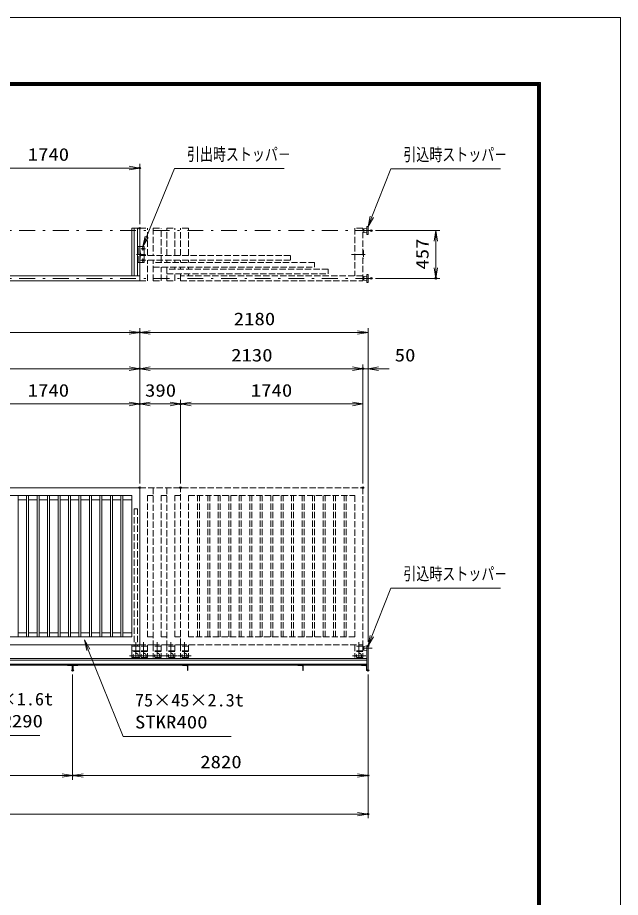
# Model space of a CAD drawing. Units: millimetres at full size. Extents: x -11880 to 11880, y -8399 to 8401.
# Drawn here: x 6126 to 11880, y 1 to 8401 of the extents above; entities that cross this region are included whole.
import ezdxf
from ezdxf.enums import TextEntityAlignment as Align

# ---------------------------------------------------------------- set-up
doc = ezdxf.new("R2010")
doc.units = ezdxf.units.MM
doc.header["$LTSCALE"] = 30
doc.header["$PDMODE"] = 32
doc.header["$PDSIZE"] = 15
for name, pattern in [('USER1', [10.7, 5, -2.5, 0.7, -2.5]), ('USER2', [2.7, 2, -0.7]), ('USER3', [200, 100, -20, 20, -20, 20, -20])]:
    doc.linetypes.add(name, pattern=pattern)
for name, color, linetype, lineweight in [('0-0_D-TTL', 7, 'Continuous', 18), ('0-1_軸線', 6, 'USER1', 18), ('0-2_01', 4, 'Continuous', 18), ('0-3_外形線', 7, 'Continuous', 18), ('0-4_隠れ線', 4, 'USER2', 18), ('0-5_0', 7, 'Continuous', 18), ('0-9_寸法線', 3, 'Continuous', 18)]:
    doc.layers.add(name, color=color, linetype=linetype, lineweight=lineweight)
doc.layers.add('0-A_DEFPOINTS', color=7, linetype='Continuous')
doc.styles.add('ＭＳ ゴシック', font='')
doc.styles.get('ＭＳ ゴシック').set_extended_font_data('MS Gothic')

# ---------------------------------------------------------------- blocks, each defined once
blk = doc.blocks.new('_OPEN')
at = {"layer": '0-5_0'}
blk.add_line((0, 0), (-30, 0), dxfattribs=at)
blk.add_lwpolyline([(-30, 5), (0, 0), (-30, -5)], dxfattribs=at)
blk = doc.blocks.new('S163')
at = {"layer": '0-9_寸法線'}
for points in [[(15840162.4, -16179556.7), (15810980.8, -16179556.7), (15799490.2, -16146468.8), (15798506, -16143634.8)], [(15799962.5, -16146304.7), (15798506, -16143634.8), (15799017.9, -16146632.8)]]:
    blk.add_lwpolyline(points, dxfattribs=at)
at = {"layer": '0-9_寸法線', "color": 254, "style": 'ＭＳ ゴシック'}
for s, width, p in [('19×19×1.6t', 1.05, (15812744.8, -16172066.2)), ('STKMR290', 1.2, (15817266.4, -16178366.2))]:
    blk.add_text(s, height=3637, dxfattribs=dict(at, width=width)).set_placement(p, align=Align.BOTTOM_LEFT)
blk = doc.blocks.new('S164')
at = {"layer": '0-9_寸法線'}
for points in [[(15894928.2, -16179867.3), (15864018.6, -16179867.3), (15854012.3, -16155022.9), (15852891.5, -16152240.2)], [(15854476.1, -16154836.1), (15852891.5, -16152240.2), (15853548.5, -16155209.7)]]:
    blk.add_lwpolyline(points, dxfattribs=at)
at = {"layer": '0-9_寸法線', "color": 254, "style": 'ＭＳ ゴシック'}
for s, width, p in [('75×45×2.3t', 1.05, (15867366.6, -16172376.7)), ('STKR400', 1.2, (15867366.6, -16178676.7))]:
    blk.add_text(s, height=3637, dxfattribs=dict(at, width=width)).set_placement(p, align=Align.BOTTOM_LEFT)
blk = doc.blocks.new('S168')
at = {"layer": '0-9_寸法線'}
for points in [[(15910066.4, -16017218.7), (15878667.2, -16017218.7), (15870714.4, -16036801.4), (15869585.6, -16039580.9)], [(15870251.1, -16036613.2), (15869585.6, -16039580.9), (15871177.6, -16036989.5)]]:
    blk.add_lwpolyline(points, dxfattribs=at)
at = {"layer": '0-9_寸法線', "color": 254, "style": 'ＭＳ ゴシック', "width": 0.75}
blk.add_text('引出時ストッパ－', height=3637, dxfattribs=at).set_placement((15882245.6, -16016028.2), align=Align.BOTTOM_LEFT)
blk = doc.blocks.new('S169')
at = {"layer": '0-9_寸法線'}
for points in [[(15972041.8, -16017290.4), (15940642.6, -16017290.4), (15935215.6, -16031059.9), (15934115.5, -16033850.9)], [(15934750.4, -16030876.5), (15934115.5, -16033850.9), (15935680.7, -16031243.2)]]:
    blk.add_lwpolyline(points, dxfattribs=at)
at = {"layer": '0-9_寸法線', "color": 254, "style": 'ＭＳ ゴシック', "width": 0.75}
blk.add_text('引込時ストッパ－', height=3637, dxfattribs=at).set_placement((15944221, -16016099.8), align=Align.BOTTOM_LEFT)
blk = doc.blocks.new('S170')
at = {"layer": '0-9_寸法線'}
for points in [[(15972041.7, -16137370.2), (15940642.5, -16137370.2), (15935215.5, -16151139.7), (15934115.4, -16153930.7)], [(15934750.3, -16150956.4), (15934115.4, -16153930.7), (15935680.7, -16151323)]]:
    blk.add_lwpolyline(points, dxfattribs=at)
at = {"layer": '0-9_寸法線', "color": 254, "style": 'ＭＳ ゴシック', "width": 0.75}
blk.add_text('引込時ストッパ－', height=3637, dxfattribs=at).set_placement((15944220.9, -16136179.6), align=Align.BOTTOM_LEFT)

msp = doc.modelspace()

# ---------------------------------------------------------------- linework, layer by layer
at = {"layer": '0-0_D-TTL'}
for points in [[(-11879.92, -8399.44), (11880.08, -8399.44), (11880.08, 8400.56), (-11879.92, 8400.56)], [(-11116.2, 7779.99), (11116.37, 7779.99), (11116.37, -7777.15), (-11116.2, -7777.15)], [(-11109.13, 7772.92), (11109.3, 7772.92), (11109.3, -7770.08), (-11109.13, -7770.08)], [(-11102.06, 7765.85), (11102.22, 7765.85), (11102.22, -7763.01), (-11102.06, -7763.01)], [(-11094.99, 7758.77), (11095.15, 7758.77), (11095.15, -7755.94), (-11094.99, -7755.94)], [(-11087.92, 7751.7), (11088.08, 7751.7), (11088.08, -7748.87), (-11087.92, -7748.87)]]:
    msp.add_lwpolyline(points, close=True, dxfattribs=at)
at = {"layer": '0-1_軸線'}
for p, q in [((9502.58, 6367.12), (1256.32, 6367.12)), ((7347.51, 6138.62), (7260.81, 6138.62)), ((7300.32, 6122.74), (7300.32, 6154.97)), ((7347.51, 6193.62), (7303.56, 6193.62)), ((7320.32, 6178.41), (7320.32, 6213.62)), ((9312.75, 6138.62), (9444.85, 6138.62)), ((7347.51, 6083.62), (7303.56, 6083.62)), ((7320.32, 6063.62), (7320.32, 6099.3)), ((9502.58, 5910.12), (1256.32, 5910.12)), ((7253.82, 2436.27), (7253.82, 2249.16)), ((7328.82, 2436.27), (7328.82, 2249.16)), ((7458.82, 2436.27), (7458.82, 2249.16)), ((7588.82, 2436.27), (7588.82, 2249.16)), ((7718.82, 2436.27), (7718.82, 2249.16)), ((9383.82, 2436.27), (9383.82, 2249.16)), ((9428.88, 2378.96), (9509.32, 2378.96)), ((7318.92, 2306.95), (7193.59, 2306.95)), ((7408.92, 2306.95), (7268.59, 2306.95)), ((7523.92, 2306.95), (7398.59, 2306.95)), ((7653.92, 2306.95), (7528.59, 2306.95)), ((7783.92, 2306.95), (7658.59, 2306.95)), ((9448.92, 2306.95), (9323.59, 2306.95))]:
    msp.add_line(p, q, dxfattribs=at)
at = {"layer": '0-2_01', "color": 7}
for p, q in [((9459.32, 6392.12), (9459.32, 6342.12)), ((9459.32, 5933.12), (9432.32, 5928.12)), ((9432.32, 5928.12), (9432.32, 5892.12)), ((9432.32, 5892.12), (9459.32, 5887.12)), ((9459.32, 5885.12), (9459.32, 5935.12)), ((7216.32, 2411.95), (7216.32, 2291.95)), ((7291.32, 2399.95), (7216.32, 2399.95)), ((7291.32, 2354.95), (7216.32, 2354.95))]:
    msp.add_line(p, q, dxfattribs=at)
for points in [[(9459.32, 6344.12), (9432.32, 6349.12), (9432.32, 6385.12), (9459.32, 6390.12)], [(9459.32, 6392.12), (9459.32, 6404.62), (9471.32, 6404.62), (9471.32, 6329.62), (9459.32, 6329.62), (9459.32, 6342.12)], [(9459.32, 5935.12), (9459.32, 5947.62), (9471.32, 5947.62), (9471.32, 5872.62), (9459.32, 5872.62), (9459.32, 5885.12)], [(7291.32, 2411.95), (7291.32, 2291.95), (7216.32, 2291.95)]]:
    msp.add_lwpolyline(points, dxfattribs=at)
msp.add_arc((7253.82, 2306.95), 25, 216.8699, 323.1301, dxfattribs=at)
at = {"layer": '0-2_01', "linetype": 'USER3'}
msp.add_arc((7328.82, 2306.95), 25, 216.8699, 323.1301, dxfattribs=at)
at = {"layer": '0-3_外形線'}
for p, q in [((7237.82, 6388.62), (7237.82, 5933.62)), ((7269.82, 6388.62), (7269.82, 5933.62)), ((7291.32, 5888.62), (7291.32, 6388.62)), ((7335.32, 6213.62), (7291.32, 6213.62)), ((7335.32, 6063.62), (7335.32, 6213.62)), ((7335.32, 6063.62), (7291.32, 6063.62)), ((7291.32, 5933.62), (5551.32, 5933.62)), ((5551.32, 5888.62), (7291.32, 5888.62)), ((5551.32, 3911.95), (7291.32, 3911.95)), ((7291.32, 3911.95), (7291.32, 2411.95)), ((6130.82, 2486.95), (6130.82, 3836.95)), ((6211.82, 3796.95), (6130.82, 3796.95)), ((6211.82, 2486.95), (6211.82, 3836.95)), ((6230.82, 2486.95), (6230.82, 3836.95)), ((6311.82, 3796.95), (6230.82, 3796.95)), ((6311.82, 2486.95), (6311.82, 3836.95)), ((6330.82, 2486.95), (6330.82, 3836.95)), ((6411.82, 3796.95), (6330.82, 3796.95)), ((6411.82, 2486.95), (6411.82, 3836.95)), ((6430.82, 2486.95), (6430.82, 3836.95)), ((6511.82, 3796.95), (6430.82, 3796.95)), ((6511.82, 2486.95), (6511.82, 3836.95)), ((6530.82, 2486.95), (6530.82, 3836.95)), ((6611.82, 3796.95), (6530.82, 3796.95)), ((6611.82, 2486.95), (6611.82, 3836.95)), ((6630.82, 2486.95), (6630.82, 3836.95)), ((6711.82, 3796.95), (6630.82, 3796.95)), ((6711.82, 2486.95), (6711.82, 3836.95)), ((6730.82, 2486.95), (6730.82, 3836.95)), ((6811.82, 3796.95), (6730.82, 3796.95)), ((6811.82, 2486.95), (6811.82, 3836.95)), ((6830.82, 2486.95), (6830.82, 3836.95)), ((6911.82, 3796.95), (6830.82, 3796.95)), ((6911.82, 2486.95), (6911.82, 3836.95)), ((6930.82, 2486.95), (6930.82, 3836.95)), ((7011.82, 3796.95), (6930.82, 3796.95)), ((7011.82, 2486.95), (7011.82, 3836.95)), ((7030.82, 2486.95), (7030.82, 3836.95)), ((7111.82, 3796.95), (7030.82, 3796.95)), ((7111.82, 2486.95), (7111.82, 3836.95)), ((7130.82, 2486.95), (7130.82, 3836.95)), ((7216.32, 3796.95), (7130.82, 3796.95)), ((6130.82, 2526.95), (6211.82, 2526.95)), ((6230.82, 2526.95), (6311.82, 2526.95)), ((6330.82, 2526.95), (6411.82, 2526.95)), ((6430.82, 2526.95), (6511.82, 2526.95)), ((6530.82, 2526.95), (6611.82, 2526.95)), ((6630.82, 2526.95), (6711.82, 2526.95)), ((6730.82, 2526.95), (6811.82, 2526.95)), ((6830.82, 2526.95), (6911.82, 2526.95)), ((6930.82, 2526.95), (7011.82, 2526.95)), ((7030.82, 2526.95), (7111.82, 2526.95)), ((7130.82, 2526.95), (7216.32, 2526.95)), ((5626.32, 2411.95), (7291.32, 2411.95)), ((9459.32, 2168.46), (9459.32, 2401.96)), ((9459.32, 2401.96), (9471.32, 2401.96)), ((9471.32, 2168.46), (9471.32, 2401.96)), ((1251.32, 2281.95), (9459.32, 2281.95)), ((1251.32, 2264.46), (9459.32, 2264.46)), ((1251.32, 2228.76), (9459.32, 2228.76)), ((1251.32, 2218.46), (9459.32, 2218.46)), ((6601.32, 2217.46), (6601.32, 2218.46)), ((6640.82, 2214.46), (6604.32, 2214.46)), ((6647.32, 2171.46), (6647.32, 2207.96)), ((6651.32, 2218.46), (6651.32, 2168.46)), ((6655.32, 2171.46), (6655.32, 2207.96)), ((6661.82, 2214.46), (6698.32, 2214.46)), ((6701.32, 2217.46), (6701.32, 2218.46)), ((7701.32, 2217.46), (7701.32, 2218.46)), ((7740.82, 2214.46), (7704.32, 2214.46)), ((7706.32, 2218.46), (7756.32, 2218.46)), ((7747.32, 2171.46), (7747.32, 2207.96)), ((8801.32, 2217.46), (8801.32, 2218.46)), ((8840.82, 2214.46), (8804.32, 2214.46)), ((8806.32, 2218.46), (8856.32, 2218.46)), ((8847.32, 2171.46), (8847.32, 2207.96)), ((9412.32, 2214.46), (9448.82, 2214.46)), ((9455.32, 2207.96), (9455.32, 2171.46)), ((6651.32, 2168.46), (6650.32, 2168.46)), ((6651.32, 2168.46), (6652.32, 2168.46)), ((9459.32, 2168.46), (9471.32, 2168.46))]:
    msp.add_line(p, q, dxfattribs=at)
for points in [[(7291.32, 6388.62), (7216.32, 6388.62), (7216.32, 5933.62)], [(7291.32, 6176.12), (7297.32, 6176.12), (7297.32, 6101.12), (7291.32, 6101.12)], [(9459.32, 2401.46), (9432.32, 2396.45), (9432.32, 2361.46), (9459.32, 2356.45)], [(7751.32, 2218.46), (7751.32, 2168.46), (7750.32, 2168.46)], [(8851.32, 2218.46), (8851.32, 2168.46), (8850.32, 2168.46)], [(9459.32, 2218.46), (9409.32, 2218.46), (9409.32, 2217.46)], [(9458.32, 2168.46), (9459.32, 2168.46), (9459.32, 2218.46)]]:
    msp.add_lwpolyline(points, dxfattribs=at)
msp.add_lwpolyline([(7216.32, 2486.95), (5626.32, 2486.95), (5626.32, 3836.95), (7216.32, 3836.95)], close=True, dxfattribs=at)
for centre in [(7300.32, 6138.62), (7320.32, 6193.62), (7320.32, 6083.62)]:
    msp.add_circle(centre, 6.5, dxfattribs=at)
for centre, radius, start, end in [((6604.32, 2217.46), 3, 180, 270), ((6640.82, 2207.96), 6.5, 0, 90), ((6661.82, 2207.96), 6.5, 90, 180), ((6698.32, 2217.46), 3, 270, 0), ((7704.32, 2217.46), 3, 180, 270), ((7740.82, 2207.96), 6.5, 0, 90), ((8804.32, 2217.46), 3, 180, 270), ((8840.82, 2207.96), 6.5, 0, 90), ((9412.32, 2217.46), 3, 180, 270), ((9448.82, 2207.96), 6.5, 0, 90), ((6650.32, 2171.46), 3, 180, 270), ((6652.32, 2171.46), 3, 270, 0), ((7750.32, 2171.46), 3, 180, 270), ((8850.32, 2171.46), 3, 180, 270), ((9458.32, 2171.46), 3, 180, 270)]:
    msp.add_arc(centre, radius, start, end, dxfattribs=at)
at = {"layer": '0-4_隠れ線'}
for p, q in [((7291.32, 6388.62), (7366.32, 6388.62)), ((7366.32, 6130.62), (7366.32, 6388.62)), ((7421.32, 6388.62), (7421.32, 6130.62)), ((7421.32, 6388.62), (7496.32, 6388.62)), ((7496.32, 6063.62), (7496.32, 6388.62)), ((7551.32, 6130.62), (7551.32, 6388.62)), ((7551.32, 6388.62), (7626.32, 6388.62)), ((7626.32, 6130.62), (7626.32, 6388.62)), ((7681.32, 6130.62), (7681.32, 6388.62)), ((7756.32, 6388.62), (7681.32, 6388.62)), ((7756.32, 6130.62), (7756.32, 6388.62)), ((9346.32, 6388.62), (9346.32, 5933.62)), ((9421.32, 6388.62), (9346.32, 6388.62)), ((9421.32, 5888.62), (9421.32, 6388.62)), ((7270.32, 6063.62), (7270.32, 6213.62)), ((7291.32, 6213.62), (7270.32, 6213.62)), ((7276.32, 6063.62), (7276.32, 6213.62)), ((7291.32, 6063.62), (7270.32, 6063.62)), ((7291.32, 6130.62), (8731.32, 6130.62)), ((7291.32, 6085.62), (8731.32, 6085.62)), ((7421.32, 5888.62), (7421.32, 6085.62)), ((8961.32, 6063.62), (7421.32, 6063.62)), ((7551.32, 6063.62), (7551.32, 6085.62)), ((7626.32, 6063.62), (7626.32, 6085.62)), ((7681.32, 6063.62), (7681.32, 6085.62)), ((7756.32, 6063.62), (7756.32, 6085.62)), ((8731.32, 6130.62), (8731.32, 6085.62)), ((8961.32, 6018.62), (8961.32, 6063.62)), ((9421.32, 6101.12), (9427.32, 6101.12)), ((7421.32, 6018.62), (8961.32, 6018.62)), ((7496.32, 5888.62), (7496.32, 6018.62)), ((7551.32, 6018.62), (7551.32, 5888.62)), ((9091.32, 5998.62), (7551.32, 5998.62)), ((7626.32, 5998.62), (7626.32, 6018.62)), ((7681.32, 5998.62), (7681.32, 6018.62)), ((7756.32, 5998.62), (7756.32, 6018.62)), ((7421.32, 5888.62), (7496.32, 5888.62)), ((7551.32, 5888.62), (7626.32, 5888.62)), ((7626.32, 5888.62), (7626.32, 5953.62)), ((7681.32, 5888.62), (7681.32, 5953.62)), ((9421.32, 5933.62), (7681.32, 5933.62)), ((7681.32, 5888.62), (9421.32, 5888.62)), ((7756.32, 5933.62), (7756.32, 5953.62)), ((7291.32, 3911.95), (9421.32, 3911.95)), ((7421.32, 3911.95), (7421.32, 2411.95)), ((7551.32, 3911.95), (7551.32, 2411.95)), ((7681.32, 2411.95), (7681.32, 3911.95)), ((9421.32, 3911.95), (9421.32, 2411.95)), ((7626.32, 3836.95), (7681.32, 3836.95)), ((7626.32, 2486.95), (7626.32, 3836.95)), ((7841.82, 2486.95), (7841.82, 3836.95)), ((7860.82, 2486.95), (7860.82, 3836.95)), ((7941.82, 2486.95), (7941.82, 3836.95)), ((7960.82, 2486.95), (7960.82, 3836.95)), ((8041.82, 2486.95), (8041.82, 3836.95)), ((8060.82, 2486.95), (8060.82, 3836.95)), ((8141.82, 2486.95), (8141.82, 3836.95)), ((8160.82, 2486.95), (8160.82, 3836.95)), ((8241.82, 2486.95), (8241.82, 3836.95)), ((8260.82, 2486.95), (8260.82, 3836.95)), ((8341.82, 2486.95), (8341.82, 3836.95)), ((8360.82, 2486.95), (8360.82, 3836.95)), ((8441.82, 2486.95), (8441.82, 3836.95)), ((8460.82, 2486.95), (8460.82, 3836.95)), ((8541.82, 2486.95), (8541.82, 3836.95)), ((8560.82, 2486.95), (8560.82, 3836.95)), ((8641.82, 2486.95), (8641.82, 3836.95)), ((8660.82, 2486.95), (8660.82, 3836.95)), ((8741.82, 2486.95), (8741.82, 3836.95)), ((8760.82, 2486.95), (8760.82, 3836.95)), ((8841.82, 2486.95), (8841.82, 3836.95)), ((8860.82, 2486.95), (8860.82, 3836.95)), ((8941.82, 2486.95), (8941.82, 3836.95)), ((8960.82, 2486.95), (8960.82, 3836.95)), ((9041.82, 2486.95), (9041.82, 3836.95)), ((9060.82, 2486.95), (9060.82, 3836.95)), ((9141.82, 2486.95), (9141.82, 3836.95)), ((9160.82, 2486.95), (9160.82, 3836.95)), ((9241.82, 2486.95), (9241.82, 3836.95)), ((9260.82, 2486.95), (9260.82, 3836.95)), ((7269.82, 3711.95), (7269.82, 2399.95)), ((7681.32, 2486.95), (7626.32, 2486.95)), ((7291.32, 2411.95), (7421.32, 2411.95)), ((7366.32, 2399.95), (7291.32, 2399.95)), ((7366.32, 2354.95), (7291.32, 2354.95)), ((7366.32, 2411.95), (7366.32, 2291.95)), ((7421.32, 2411.95), (7551.32, 2411.95)), ((7421.32, 2411.95), (7421.32, 2291.95)), ((7496.32, 2399.95), (7421.32, 2399.95)), ((7496.32, 2354.95), (7421.32, 2354.95)), ((7551.32, 2411.95), (7551.32, 2291.95)), ((7551.32, 2411.95), (7681.32, 2411.95)), ((7626.32, 2399.95), (7551.32, 2399.95)), ((7626.32, 2354.95), (7551.32, 2354.95)), ((7626.32, 2411.95), (7626.32, 2291.95)), ((7681.32, 2411.95), (9421.32, 2411.95)), ((7681.32, 2411.95), (7681.32, 2291.95)), ((7756.32, 2399.95), (7681.32, 2399.95)), ((7756.32, 2354.95), (7681.32, 2354.95)), ((9346.32, 2411.95), (9346.32, 2291.95)), ((9421.32, 2399.95), (9346.32, 2399.95)), ((9421.32, 2354.95), (9346.32, 2354.95)), ((7291.32, 2348.95), (7216.32, 2348.95)), ((7366.32, 2348.95), (7291.32, 2348.95)), ((7366.32, 2291.95), (7291.32, 2291.95)), ((7496.32, 2348.95), (7421.32, 2348.95)), ((7626.32, 2348.95), (7551.32, 2348.95)), ((7626.32, 2291.95), (7551.32, 2291.95)), ((7756.32, 2348.95), (7681.32, 2348.95)), ((9421.32, 2348.95), (9346.32, 2348.95))]:
    msp.add_line(p, q, dxfattribs=at)
for points in [[(9421.32, 6176.12), (9427.32, 6176.12), (9427.32, 6101.12)], [(7291.32, 5888.62), (7366.32, 5888.62), (7366.32, 6085.62)], [(7551.32, 5953.62), (9091.32, 5953.62), (9091.32, 5998.62)], [(7421.32, 2486.95), (7366.32, 2486.95), (7366.32, 3836.95), (7421.32, 3836.95)], [(7551.32, 2486.95), (7496.32, 2486.95), (7496.32, 3836.95), (7551.32, 3836.95)], [(7269.82, 3711.95), (7237.82, 3711.95), (7237.82, 2399.95)], [(7496.32, 2411.95), (7496.32, 2291.95), (7421.32, 2291.95)], [(7756.32, 2411.95), (7756.32, 2291.95), (7681.32, 2291.95)], [(9421.32, 2411.95), (9421.32, 2291.95), (9346.32, 2291.95)]]:
    msp.add_lwpolyline(points, dxfattribs=at)
msp.add_lwpolyline([(9346.32, 2486.95), (7756.32, 2486.95), (7756.32, 3836.95), (9346.32, 3836.95)], close=True, dxfattribs=at)
for centre, start, end in [((7253.82, 2306.95), 323.1301, 216.8699), ((7328.82, 2306.95), 323.1301, 216.8699), ((7458.82, 2306.95), 323.1301, 216.8699), ((7458.82, 2306.95), 216.8699, 323.1301), ((7588.82, 2306.95), 323.1301, 216.8699), ((7588.82, 2306.95), 216.8699, 323.1301), ((7718.82, 2306.95), 323.1301, 216.8699), ((7718.82, 2306.95), 216.8699, 323.1301), ((9383.82, 2306.95), 323.1301, 216.8699), ((9383.82, 2306.95), 216.8699, 323.1301)]:
    msp.add_arc(centre, 25, start, end, dxfattribs=at)
at = {"layer": '0-9_寸法線'}
for p, q in [((7291.32, 6428.62), (7291.32, 7004.25)), ((5551.32, 6964.25), (7291.32, 6964.25)), ((9542.58, 6367.12), (10158.06, 6367.12)), ((10118.06, 6367.12), (10118.06, 5910.12)), ((9542.58, 5910.12), (10158.06, 5910.12)), ((-4788.68, 5394.58), (7291.32, 5394.58)), ((7291.32, 3951.95), (7291.32, 5434.58)), ((7291.32, 3951.95), (7291.32, 5434.58)), ((9471.32, 5394.58), (7291.32, 5394.58)), ((9471.32, 2441.96), (9471.32, 5434.58)), ((1256.32, 5048.28), (7291.32, 5048.28)), ((7291.32, 3951.95), (7291.32, 5088.28)), ((7291.32, 3951.95), (7291.32, 5088.28)), ((9421.32, 5048.28), (7291.32, 5048.28)), ((9321.32, 5048.28), (9221.32, 5048.28)), ((9421.32, 3951.95), (9421.32, 5088.28)), ((9421.32, 3951.95), (9421.32, 5088.28)), ((9471.32, 5048.28), (9421.32, 5048.28)), ((9471.32, 2441.96), (9471.32, 5088.28)), ((9571.32, 5048.28), (9671.32, 5048.28)), ((5551.32, 4711.95), (7291.32, 4711.95)), ((7291.32, 3951.95), (7291.32, 4751.95)), ((7291.32, 3951.95), (7291.32, 4751.95)), ((7291.32, 4711.95), (7681.32, 4711.95)), ((7681.32, 3951.95), (7681.32, 4751.95)), ((7681.32, 3951.95), (7681.32, 4751.95)), ((9421.32, 4711.95), (7681.32, 4711.95)), ((9421.32, 3951.95), (9421.32, 4751.95)), ((6651.32, 2128.46), (6651.32, 1124.46)), ((6651.32, 2128.46), (6651.32, 1124.46)), ((9471.32, 2128.46), (9471.32, 1124.46)), ((9471.32, 2128.46), (9471.32, 755.86)), ((1251.32, 1164.46), (6651.32, 1164.46)), ((6651.32, 1164.46), (9471.32, 1164.46)), ((-6968.68, 795.86), (9471.32, 795.86))]:
    msp.add_line(p, q, dxfattribs=at)
at = {"layer": '0-A_DEFPOINTS'}
for p in [(7291.32, 6964.25), (7291.32, 6388.62), (9502.58, 6367.12), (9502.58, 5910.12), (10118.06, 5910.12), (7291.32, 5394.58), (7291.32, 5048.28), (9421.32, 5048.28), (7291.32, 4711.95), (7681.32, 4711.95), (7291.32, 3911.95), (7681.32, 3911.95), (9421.32, 3911.95), (9471.32, 2401.96), (9471.32, 2401.96), (6651.32, 2168.46), (9471.32, 2168.46), (6651.32, 1164.46), (9471.32, 1164.46), (9471.32, 795.86)]:
    msp.add_point(p, dxfattribs=at)

# ---------------------------------------------------------------- block references
at = {"layer": '0-9_寸法線'}
for name, p, xscale, yscale in [('S168', (-521665.86, 540866.31), 0.03333333, 0.03333333), ('S169', (-521665.86, 540866.31), 0.03333333, 0.03333333), ('_OPEN', (7291.32, 6964.25), 3.333333, 3.333333), ('_OPEN', (7291.32, 5394.58), 3.333333, 3.333333), ('_OPEN', (9471.32, 5394.58), 3.333333, 3.333333), ('_OPEN', (7291.32, 5048.28), 3.333333, 3.333333), ('_OPEN', (9421.32, 5048.28), 3.333333, 3.333333), ('_OPEN', (9421.32, 5048.28), 3.333333, 3.333333), ('_OPEN', (7291.32, 4711.95), 3.333333, 3.333333), ('_OPEN', (7681.32, 4711.95), 3.333333, 3.333333), ('_OPEN', (9421.32, 4711.95), 3.333333, 3.333333), ('S170', (-521665.86, 540866.31), 0.03333333, 0.03333333), ('S163', (-521665.86, 540866.31), 0.03333333, 0.03333333), ('S164', (-521665.86, 540866.31), 0.03333333, 0.03333333), ('_OPEN', (6651.32, 1164.46), 3.333333, 3.333333), ('_OPEN', (9471.32, 1164.46), 3.333333, 3.333333), ('_OPEN', (9471.32, 795.86), 3.333333, 3.333333)]:
    msp.add_blockref(name, p, dxfattribs=dict(at, xscale=xscale, yscale=yscale))
at = {"layer": '0-9_寸法線', "xscale": 3.333333, "yscale": 3.333333}
for p, rotation in [((10118.06, 6367.12), 90), ((10118.06, 5910.12), 270), ((7291.32, 5394.58), 180), ((7291.32, 5048.28), 180), ((9471.32, 5048.28), 180), ((7291.32, 4711.95), 180), ((7681.32, 4711.95), 180), ((6651.32, 1164.46), 180)]:
    msp.add_blockref('_OPEN', p, dxfattribs=dict(at, rotation=rotation))

# ---------------------------------------------------------------- texts
at = {"layer": '0-9_寸法線', "color": 254, "style": 'ＭＳ ゴシック', "width": 1.2}
for s, p in [('1740', (6222.12, 6996.94)), ('2180', (8189.32, 5427.26)), ('2130', (8164.32, 5080.96)), ('50', (9726.02, 5080.96)), ('1740', (6222.12, 4744.64)), ('390', (7342.32, 4744.64)), ('1740', (8352.12, 4744.64)), ('2820', (7869.32, 1197.14))]:
    msp.add_text(s, height=121.2, dxfattribs=at).set_placement(p, align=Align.BOTTOM_LEFT)
msp.add_text('457', height=121.2, rotation=90, dxfattribs=at).set_placement((10085.38, 5994.62), align=Align.BOTTOM_LEFT)

doc.saveas('drawing.dxf')
